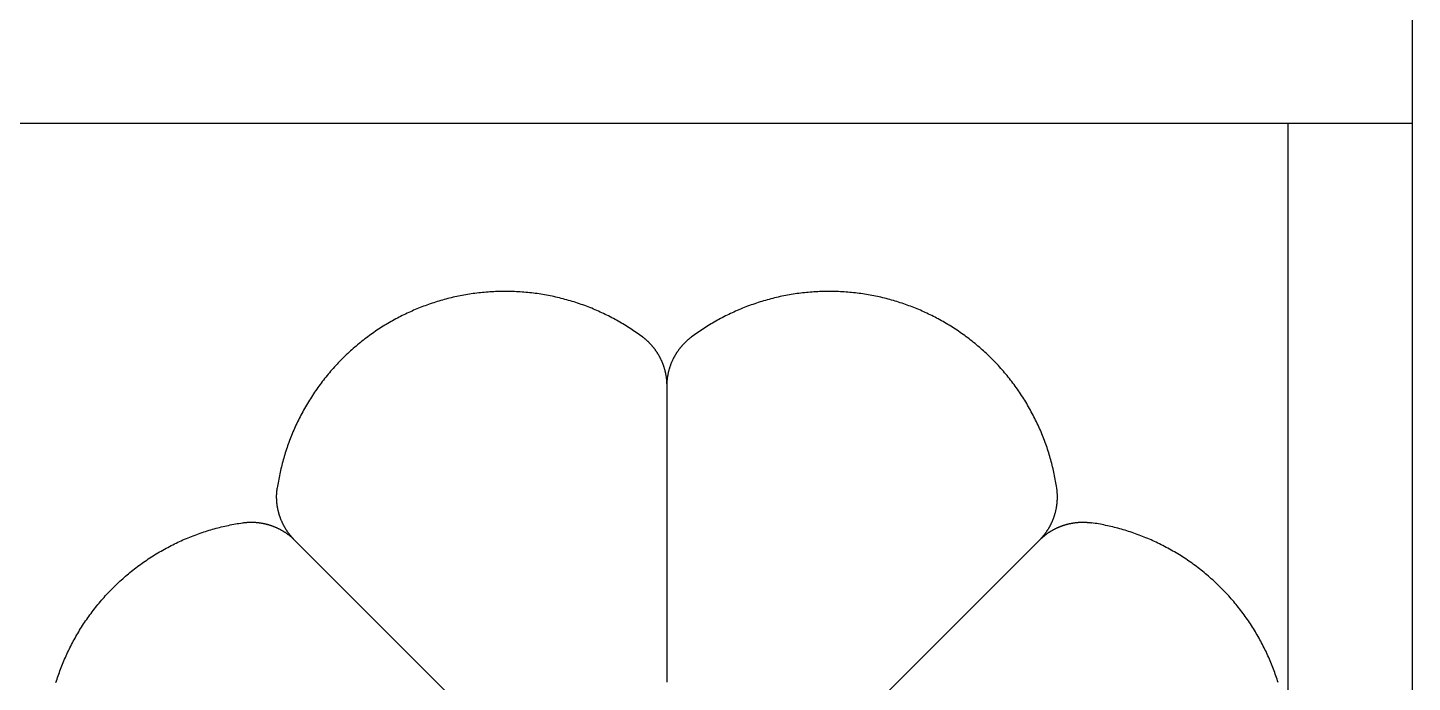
# Model space of a CAD drawing. Extents: x -111 to 2985, y -118 to 122.
# Drawn here: x 109.58 to 115.93, y 112.16 to 115.17 of the extents above; entities that cross this region are included whole.
import ezdxf

# ---------------------------------------------------------------- set-up
doc = ezdxf.new("R2010")
doc.units = 0
doc.layers.add('LAYER_03', color=5, linetype='CONTINUOUS')

msp = doc.modelspace()

# ---------------------------------------------------------------- linework, layer by layer
at = {"layer": 'LAYER_03'}
for points in [[(115.9333, 121.5617), (115.9333, 84.8376)], [(73.9139, 114.7293), (115.9333, 114.7293)], [(115.3644, 110.363), (115.3644, 114.7293)], [(112.5134, 112.1626), (112.5134, 113.5238), (112.5134, 113.5258), (112.5134, 113.5277), (112.5133, 113.5297), (112.5133, 113.5317), (112.5132, 113.5337), (112.5131, 113.5356), (112.5131, 113.5376), (112.513, 113.5396), (112.5128, 113.5416), (112.5127, 113.5436), (112.5125, 113.5456), (112.5124, 113.5476), (112.5122, 113.5496), (112.512, 113.5516), (112.5118, 113.5536), (112.5116, 113.5556), (112.5114, 113.5576), (112.5111, 113.5596), (112.5108, 113.5616), (112.5106, 113.5636), (112.5103, 113.5656), (112.51, 113.5676), (112.5096, 113.5696), (112.5093, 113.5716), (112.5089, 113.5736), (112.5086, 113.5756), (112.5082, 113.5776), (112.5078, 113.5796), (112.5074, 113.5816), (112.5069, 113.5836), (112.5065, 113.5856), (112.506, 113.5876), (112.5056, 113.5896), (112.5051, 113.5916), (112.5046, 113.5935), (112.5041, 113.5955), (112.5035, 113.5975), (112.503, 113.5995), (112.5024, 113.6015), (112.5018, 113.6035), (112.5012, 113.6054), (112.5006, 113.6074), (112.5, 113.6094), (112.4994, 113.6113), (112.4987, 113.6133), (112.4981, 113.6152), (112.4974, 113.6172), (112.4967, 113.6191), (112.496, 113.6211), (112.4952, 113.623), (112.4945, 113.625), (112.4937, 113.6269), (112.493, 113.6288), (112.4922, 113.6307), (112.4914, 113.6327), (112.4906, 113.6346), (112.4898, 113.6365), (112.4889, 113.6384), (112.4881, 113.6402), (112.4872, 113.6421), (112.4863, 113.644), (112.4854, 113.6459), (112.4845, 113.6478), (112.4836, 113.6496), (112.4826, 113.6515), (112.4817, 113.6533), (112.4807, 113.6551), (112.4797, 113.657), (112.4787, 113.6588), (112.4777, 113.6606), (112.4767, 113.6624), (112.4757, 113.6642), (112.4746, 113.666), (112.4736, 113.6678), (112.4725, 113.6696), (112.4714, 113.6713), (112.4703, 113.6731), (112.4692, 113.6748), (112.4681, 113.6766), (112.467, 113.6783), (112.4658, 113.68), (112.4647, 113.6817), (112.4635, 113.6834), (112.4623, 113.6851), (112.4611, 113.6868), (112.4599, 113.6885), (112.4587, 113.6902), (112.4575, 113.6918), (112.4562, 113.6935), (112.455, 113.6951), (112.4537, 113.6967), (112.4524, 113.6983), (112.4511, 113.6999), (112.4498, 113.7015), (112.4485, 113.7031), (112.4472, 113.7047), (112.4459, 113.7062), (112.4446, 113.7078), (112.4432, 113.7093), (112.4419, 113.7108), (112.4405, 113.7124), (112.4391, 113.7139), (112.4377, 113.7153), (112.4363, 113.7168), (112.4349, 113.7183), (112.4335, 113.7197), (112.4321, 113.7212), (112.4307, 113.7226), (112.4292, 113.724), (112.4278, 113.7254), (112.4263, 113.7268), (112.4249, 113.7282), (112.4234, 113.7296), (112.4219, 113.731), (112.4204, 113.7323), (112.4189, 113.7336), (112.4174, 113.735), (112.4159, 113.7363), (112.4144, 113.7376), (112.4129, 113.7388), (112.4113, 113.7401), (112.4098, 113.7414), (112.4083, 113.7426), (112.4067, 113.7438), (112.4052, 113.7451), (112.4036, 113.7463), (112.402, 113.7475), (112.4004, 113.7486), (112.3939, 113.7535), (112.3873, 113.7583), (112.3806, 113.7631), (112.3739, 113.7678), (112.3671, 113.7724), (112.3603, 113.7771), (112.3535, 113.7817), (112.3466, 113.7862), (112.3396, 113.7907), (112.3326, 113.7951), (112.3256, 113.7995), (112.3185, 113.8039), (112.3113, 113.8082), (112.3041, 113.8124), (112.2969, 113.8166), (112.2896, 113.8208), (112.2823, 113.8249), (112.275, 113.8289), (112.2675, 113.8329), (112.2601, 113.8369), (112.2526, 113.8408), (112.2451, 113.8446), (112.2375, 113.8484), (112.2299, 113.8521), (112.2222, 113.8558), (112.2145, 113.8594), (112.2068, 113.8629), (112.199, 113.8664), (112.1912, 113.8699), (112.1834, 113.8732), (112.1755, 113.8765), (112.1676, 113.8798), (112.1596, 113.883), (112.1516, 113.8861), (112.1436, 113.8892), (112.1356, 113.8922), (112.1275, 113.8951), (112.1194, 113.898), (112.1112, 113.9008), (112.103, 113.9036), (112.0948, 113.9063), (112.0866, 113.9089), (112.0784, 113.9115), (112.0701, 113.914), (112.0618, 113.9164), (112.0534, 113.9188), (112.0451, 113.921), (112.0367, 113.9233), (112.0283, 113.9254), (112.0199, 113.9275), (112.0114, 113.9295), (112.0029, 113.9315), (111.9944, 113.9334), (111.9859, 113.9352), (111.9774, 113.9369), (111.9689, 113.9386), (111.9603, 113.9402), (111.9518, 113.9417), (111.9432, 113.9432), (111.9346, 113.9446), (111.926, 113.9459), (111.9173, 113.9472), (111.9087, 113.9484), (111.9001, 113.9495), (111.8914, 113.9505), (111.8828, 113.9515), (111.8741, 113.9524), (111.8654, 113.9532), (111.8567, 113.9539), (111.8481, 113.9546), (111.8394, 113.9552), (111.8307, 113.9558), (111.822, 113.9562), (111.8133, 113.9566), (111.8046, 113.9569), (111.7959, 113.9572), (111.7872, 113.9574), (111.7785, 113.9575), (111.7699, 113.9575), (111.7612, 113.9575), (111.7525, 113.9574), (111.7438, 113.9572), (111.7352, 113.9569), (111.7265, 113.9566), (111.7179, 113.9562), (111.7093, 113.9558), (111.7006, 113.9552), (111.692, 113.9546), (111.6834, 113.954), (111.6748, 113.9532), (111.6663, 113.9524), (111.6577, 113.9515), (111.6492, 113.9506), (111.6406, 113.9496), (111.6321, 113.9485), (111.6236, 113.9473), (111.6152, 113.9461), (111.6067, 113.9448), (111.5983, 113.9435), (111.5899, 113.9421), (111.5815, 113.9406), (111.5731, 113.939), (111.5648, 113.9374), (111.5565, 113.9357), (111.5482, 113.934), (111.5399, 113.9322), (111.5316, 113.9303), (111.5234, 113.9283), (111.5152, 113.9263), (111.5071, 113.9243), (111.499, 113.9222), (111.4909, 113.92), (111.4828, 113.9177), (111.4747, 113.9154), (111.4667, 113.9131), (111.4588, 113.9106), (111.4508, 113.9081), (111.4429, 113.9056), (111.435, 113.903), (111.4272, 113.9004), (111.4194, 113.8976), (111.4116, 113.8949), (111.4039, 113.892), (111.3962, 113.8892), (111.3885, 113.8862), (111.3809, 113.8833), (111.3733, 113.8802), (111.3658, 113.8771), (111.3582, 113.874), (111.3507, 113.8708), (111.3432, 113.8675), (111.3357, 113.8641), (111.3283, 113.8607), (111.3208, 113.8573), (111.3133, 113.8537), (111.3059, 113.8501), (111.2985, 113.8465), (111.2911, 113.8427), (111.2837, 113.8389), (111.2763, 113.8351), (111.269, 113.8311), (111.2616, 113.8271), (111.2543, 113.8231), (111.247, 113.819), (111.2397, 113.8148), (111.2325, 113.8105), (111.2253, 113.8062), (111.218, 113.8019), (111.2109, 113.7974), (111.2037, 113.7929), (111.1966, 113.7883), (111.1895, 113.7837), (111.1824, 113.779), (111.1754, 113.7743), (111.1684, 113.7694), (111.1614, 113.7646), (111.1544, 113.7596), (111.1475, 113.7546), (111.1406, 113.7495), (111.1338, 113.7444), (111.1269, 113.7392), (111.1202, 113.734), (111.1134, 113.7287), (111.1067, 113.7233), (111.1, 113.7179), (111.0934, 113.7124), (111.0868, 113.7068), (111.0802, 113.7012), (111.0737, 113.6956), (111.0673, 113.6898), (111.0608, 113.6841), (111.0544, 113.6782), (111.0481, 113.6723), (111.0418, 113.6664), (111.0355, 113.6604), (111.0293, 113.6543), (111.0232, 113.6482), (111.0171, 113.6421), (111.011, 113.6358), (111.005, 113.6296), (110.999, 113.6233), (110.9931, 113.6169), (110.9872, 113.6105), (110.9814, 113.604), (110.9756, 113.5975), (110.9699, 113.5909), (110.9643, 113.5843), (110.9587, 113.5776), (110.9531, 113.5709), (110.9476, 113.5641), (110.9422, 113.5573), (110.9368, 113.5505), (110.9315, 113.5436), (110.9262, 113.5366), (110.921, 113.5297), (110.9158, 113.5226), (110.9107, 113.5156), (110.9057, 113.5085), (110.9007, 113.5013), (110.8958, 113.4941), (110.891, 113.4869), (110.8862, 113.4796), (110.8814, 113.4723), (110.8768, 113.465), (110.8722, 113.4576), (110.8676, 113.4502), (110.8631, 113.4428), (110.8587, 113.4353), (110.8544, 113.4278), (110.8501, 113.4203), (110.8458, 113.4127), (110.8417, 113.4052), (110.8376, 113.3975), (110.8336, 113.3899), (110.8296, 113.3822), (110.8257, 113.3745), (110.8219, 113.3668), (110.8181, 113.359), (110.8144, 113.3513), (110.8108, 113.3435), (110.8072, 113.3356), (110.8037, 113.3278), (110.8003, 113.3199), (110.7969, 113.3121), (110.7936, 113.3042), (110.7904, 113.2962), (110.7872, 113.2883), (110.7841, 113.2804), (110.7811, 113.2724), (110.7781, 113.2644), (110.7753, 113.2564), (110.7724, 113.2484), (110.7697, 113.2404), (110.767, 113.2324), (110.7644, 113.2243), (110.7618, 113.2163), (110.7593, 113.2082), (110.7569, 113.2002), (110.7546, 113.1921), (110.7523, 113.184), (110.7501, 113.1759), (110.748, 113.1678), (110.7459, 113.1598), (110.7439, 113.1517), (110.7419, 113.1436), (110.7401, 113.1355), (110.7383, 113.1274), (110.7365, 113.1193), (110.7348, 113.1112), (110.7332, 113.1031), (110.7317, 113.095), (110.7302, 113.0869), (110.7288, 113.0789), (110.7275, 113.0708), (110.7262, 113.0627), (110.725, 113.0546)], [(113.2602, 111.8533), (114.2227, 112.8158), (114.2241, 112.8172), (114.2255, 112.8186), (114.2268, 112.82), (114.2282, 112.8214), (114.2296, 112.8229), (114.2309, 112.8243), (114.2322, 112.8258), (114.2336, 112.8273), (114.2349, 112.8288), (114.2362, 112.8303), (114.2375, 112.8318), (114.2388, 112.8333), (114.2401, 112.8349), (114.2414, 112.8364), (114.2426, 112.838), (114.2439, 112.8395), (114.2451, 112.8411), (114.2464, 112.8427), (114.2476, 112.8443), (114.2488, 112.8459), (114.25, 112.8475), (114.2512, 112.8492), (114.2524, 112.8508), (114.2536, 112.8525), (114.2548, 112.8541), (114.2559, 112.8558), (114.257, 112.8575), (114.2582, 112.8592), (114.2593, 112.8609), (114.2604, 112.8626), (114.2615, 112.8643), (114.2626, 112.8661), (114.2637, 112.8678), (114.2647, 112.8696), (114.2658, 112.8713), (114.2668, 112.8731), (114.2678, 112.8749), (114.2689, 112.8767), (114.2699, 112.8785), (114.2709, 112.8803), (114.2718, 112.8821), (114.2728, 112.8839), (114.2737, 112.8858), (114.2747, 112.8876), (114.2756, 112.8894), (114.2765, 112.8913), (114.2774, 112.8932), (114.2783, 112.895), (114.2792, 112.8969), (114.28, 112.8988), (114.2809, 112.9007), (114.2817, 112.9026), (114.2825, 112.9045), (114.2833, 112.9064), (114.2841, 112.9083), (114.2849, 112.9102), (114.2856, 112.9122), (114.2864, 112.9141), (114.2871, 112.916), (114.2878, 112.918), (114.2885, 112.9199), (114.2892, 112.9219), (114.2899, 112.9239), (114.2906, 112.9258), (114.2912, 112.9278), (114.2918, 112.9298), (114.2925, 112.9318), (114.2931, 112.9338), (114.2937, 112.9357), (114.2942, 112.9377), (114.2948, 112.9397), (114.2953, 112.9417), (114.2959, 112.9437), (114.2964, 112.9458), (114.2969, 112.9478), (114.2973, 112.9498), (114.2978, 112.9518), (114.2983, 112.9538), (114.2987, 112.9558), (114.2991, 112.9579), (114.2995, 112.9599), (114.2999, 112.9619), (114.3003, 112.964), (114.3007, 112.966), (114.301, 112.968), (114.3013, 112.9701), (114.3016, 112.9721), (114.3019, 112.9741), (114.3022, 112.9762), (114.3025, 112.9782), (114.3028, 112.9803), (114.303, 112.9823), (114.3032, 112.9844), (114.3034, 112.9864), (114.3036, 112.9884), (114.3038, 112.9905), (114.304, 112.9925), (114.3041, 112.9946), (114.3043, 112.9966), (114.3044, 112.9986), (114.3045, 113.0007), (114.3046, 113.0027), (114.3046, 113.0047), (114.3047, 113.0068), (114.3047, 113.0088), (114.3048, 113.0108), (114.3048, 113.0128), (114.3048, 113.0149), (114.3048, 113.0169), (114.3047, 113.0189), (114.3047, 113.0209), (114.3046, 113.0229), (114.3046, 113.025), (114.3045, 113.027), (114.3044, 113.029), (114.3043, 113.031), (114.3041, 113.033), (114.304, 113.035), (114.3038, 113.0369), (114.3037, 113.0389), (114.3035, 113.0409), (114.3033, 113.0429), (114.3031, 113.0449), (114.3029, 113.0468), (114.3026, 113.0488), (114.3024, 113.0507), (114.3021, 113.0527), (114.3018, 113.0546), (114.3006, 113.0627), (114.2993, 113.0708), (114.298, 113.0789), (114.2966, 113.0869), (114.2951, 113.095), (114.2936, 113.1031), (114.292, 113.1112), (114.2903, 113.1193), (114.2885, 113.1274), (114.2867, 113.1355), (114.2849, 113.1436), (114.2829, 113.1517), (114.2809, 113.1598), (114.2788, 113.1678), (114.2767, 113.1759), (114.2745, 113.184), (114.2722, 113.1921), (114.2699, 113.2002), (114.2674, 113.2082), (114.265, 113.2163), (114.2624, 113.2243), (114.2598, 113.2324), (114.2571, 113.2404), (114.2544, 113.2484), (114.2515, 113.2564), (114.2487, 113.2644), (114.2457, 113.2724), (114.2427, 113.2804), (114.2396, 113.2883), (114.2364, 113.2962), (114.2332, 113.3042), (114.2299, 113.3121), (114.2265, 113.3199), (114.2231, 113.3278), (114.2196, 113.3356), (114.216, 113.3435), (114.2124, 113.3513), (114.2087, 113.359), (114.2049, 113.3668), (114.2011, 113.3745), (114.1972, 113.3822), (114.1932, 113.3899), (114.1892, 113.3975), (114.1851, 113.4052), (114.181, 113.4127), (114.1767, 113.4203), (114.1724, 113.4278), (114.1681, 113.4353), (114.1637, 113.4428), (114.1592, 113.4502), (114.1546, 113.4576), (114.15, 113.465), (114.1454, 113.4723), (114.1406, 113.4796), (114.1358, 113.4869), (114.131, 113.4941), (114.1261, 113.5013), (114.1211, 113.5085), (114.1161, 113.5156), (114.111, 113.5226), (114.1058, 113.5297), (114.1006, 113.5366), (114.0953, 113.5436), (114.09, 113.5505), (114.0846, 113.5573), (114.0792, 113.5641), (114.0737, 113.5709), (114.0681, 113.5776), (114.0625, 113.5843), (114.0569, 113.5909), (114.0512, 113.5975), (114.0454, 113.604), (114.0396, 113.6105), (114.0337, 113.6169), (114.0278, 113.6233), (114.0218, 113.6296), (114.0158, 113.6358), (114.0097, 113.6421), (114.0036, 113.6482), (113.9975, 113.6543), (113.9913, 113.6604), (113.985, 113.6664), (113.9787, 113.6723), (113.9724, 113.6782), (113.966, 113.6841), (113.9595, 113.6898), (113.9531, 113.6956), (113.9466, 113.7012), (113.94, 113.7068), (113.9334, 113.7124), (113.9268, 113.7179), (113.9201, 113.7233), (113.9134, 113.7287), (113.9066, 113.734), (113.8999, 113.7392), (113.893, 113.7444), (113.8862, 113.7495), (113.8793, 113.7546), (113.8724, 113.7596), (113.8654, 113.7646), (113.8584, 113.7694), (113.8514, 113.7743), (113.8444, 113.779), (113.8373, 113.7837), (113.8302, 113.7883), (113.8231, 113.7929), (113.8159, 113.7974), (113.8087, 113.8019), (113.8015, 113.8062), (113.7943, 113.8105), (113.7871, 113.8148), (113.7798, 113.819), (113.7725, 113.8231), (113.7652, 113.8271), (113.7578, 113.8311), (113.7505, 113.8351), (113.7431, 113.8389), (113.7357, 113.8427), (113.7283, 113.8465), (113.7209, 113.8501), (113.7135, 113.8537), (113.706, 113.8573), (113.6985, 113.8607), (113.6911, 113.8641), (113.6836, 113.8675), (113.6761, 113.8708), (113.6686, 113.874), (113.661, 113.8771), (113.6535, 113.8802), (113.6459, 113.8833), (113.6383, 113.8862), (113.6306, 113.8892), (113.6229, 113.892), (113.6152, 113.8949), (113.6074, 113.8976), (113.5996, 113.9004), (113.5918, 113.903), (113.5839, 113.9056), (113.576, 113.9081), (113.568, 113.9106), (113.5601, 113.9131), (113.5521, 113.9154), (113.544, 113.9177), (113.5359, 113.92), (113.5278, 113.9222), (113.5197, 113.9243), (113.5116, 113.9263), (113.5034, 113.9283), (113.4951, 113.9303), (113.4869, 113.9322), (113.4786, 113.934), (113.4703, 113.9357), (113.462, 113.9374), (113.4537, 113.939), (113.4453, 113.9406), (113.4369, 113.9421), (113.4285, 113.9435), (113.4201, 113.9448), (113.4116, 113.9461), (113.4032, 113.9473), (113.3947, 113.9485), (113.3862, 113.9496), (113.3776, 113.9506), (113.3691, 113.9515), (113.3605, 113.9524), (113.352, 113.9532), (113.3434, 113.954), (113.3348, 113.9546), (113.3262, 113.9552), (113.3175, 113.9558), (113.3089, 113.9562), (113.3003, 113.9566), (113.2916, 113.9569), (113.283, 113.9572), (113.2743, 113.9574), (113.2656, 113.9575), (113.2569, 113.9575), (113.2483, 113.9575), (113.2396, 113.9574), (113.2309, 113.9572), (113.2222, 113.9569), (113.2135, 113.9566), (113.2048, 113.9562), (113.1961, 113.9558), (113.1874, 113.9552), (113.1787, 113.9546), (113.1701, 113.9539), (113.1614, 113.9532), (113.1527, 113.9524), (113.144, 113.9515), (113.1354, 113.9505), (113.1267, 113.9495), (113.1181, 113.9484), (113.1095, 113.9472), (113.1008, 113.9459), (113.0922, 113.9446), (113.0836, 113.9432), (113.075, 113.9417), (113.0665, 113.9402), (113.0579, 113.9386), (113.0494, 113.9369), (113.0409, 113.9352), (113.0323, 113.9334), (113.0239, 113.9315), (113.0154, 113.9295), (113.0069, 113.9275), (112.9985, 113.9254), (112.9901, 113.9233), (112.9817, 113.921), (112.9734, 113.9188), (112.965, 113.9164), (112.9567, 113.914), (112.9484, 113.9115), (112.9402, 113.9089), (112.932, 113.9063), (112.9237, 113.9036), (112.9156, 113.9008), (112.9074, 113.898), (112.8993, 113.8951), (112.8912, 113.8922), (112.8832, 113.8892), (112.8752, 113.8861), (112.8672, 113.883), (112.8592, 113.8798), (112.8513, 113.8765), (112.8434, 113.8732), (112.8356, 113.8699), (112.8278, 113.8664), (112.82, 113.8629), (112.8123, 113.8594), (112.8046, 113.8558), (112.7969, 113.8521), (112.7893, 113.8484), (112.7817, 113.8446), (112.7742, 113.8408), (112.7667, 113.8369), (112.7593, 113.8329), (112.7518, 113.8289), (112.7445, 113.8249), (112.7372, 113.8208), (112.7299, 113.8166), (112.7227, 113.8124), (112.7155, 113.8082), (112.7083, 113.8039), (112.7012, 113.7995), (112.6942, 113.7951), (112.6872, 113.7907), (112.6802, 113.7862), (112.6733, 113.7817), (112.6665, 113.7771), (112.6597, 113.7724), (112.6529, 113.7678), (112.6462, 113.7631), (112.6395, 113.7583), (112.6329, 113.7535), (112.6263, 113.7486)], [(112.5134, 113.5238), (112.5134, 113.5258), (112.5134, 113.5277), (112.5135, 113.5297), (112.5135, 113.5317), (112.5136, 113.5337), (112.5136, 113.5356), (112.5137, 113.5376), (112.5138, 113.5396), (112.514, 113.5416), (112.5141, 113.5436), (112.5142, 113.5456), (112.5144, 113.5476), (112.5146, 113.5496), (112.5148, 113.5516), (112.515, 113.5536), (112.5152, 113.5556), (112.5154, 113.5576), (112.5157, 113.5596), (112.516, 113.5616), (112.5162, 113.5636), (112.5165, 113.5656), (112.5168, 113.5676), (112.5172, 113.5696), (112.5175, 113.5716), (112.5179, 113.5736), (112.5182, 113.5756), (112.5186, 113.5776), (112.519, 113.5796), (112.5194, 113.5816), (112.5198, 113.5836), (112.5203, 113.5856), (112.5208, 113.5876), (112.5212, 113.5896), (112.5217, 113.5916), (112.5222, 113.5935), (112.5227, 113.5955), (112.5233, 113.5975), (112.5238, 113.5995), (112.5244, 113.6015), (112.525, 113.6035), (112.5256, 113.6054), (112.5262, 113.6074), (112.5268, 113.6094), (112.5274, 113.6113), (112.5281, 113.6133), (112.5287, 113.6152), (112.5294, 113.6172), (112.5301, 113.6191), (112.5308, 113.6211), (112.5316, 113.623), (112.5323, 113.625), (112.533, 113.6269), (112.5338, 113.6288), (112.5346, 113.6307), (112.5354, 113.6327), (112.5362, 113.6346), (112.537, 113.6365), (112.5379, 113.6384), (112.5387, 113.6402), (112.5396, 113.6421), (112.5405, 113.644), (112.5414, 113.6459), (112.5423, 113.6478), (112.5432, 113.6496), (112.5442, 113.6515), (112.5451, 113.6533), (112.5461, 113.6551), (112.5471, 113.657), (112.5481, 113.6588), (112.5491, 113.6606), (112.5501, 113.6624), (112.5511, 113.6642), (112.5522, 113.666), (112.5532, 113.6678), (112.5543, 113.6696), (112.5554, 113.6713), (112.5565, 113.6731), (112.5576, 113.6748), (112.5587, 113.6766), (112.5598, 113.6783), (112.561, 113.68), (112.5621, 113.6817), (112.5633, 113.6834), (112.5645, 113.6851), (112.5657, 113.6868), (112.5669, 113.6885), (112.5681, 113.6902), (112.5693, 113.6918), (112.5706, 113.6935), (112.5718, 113.6951), (112.5731, 113.6967), (112.5744, 113.6983), (112.5757, 113.6999), (112.577, 113.7015), (112.5783, 113.7031), (112.5796, 113.7047), (112.5809, 113.7062), (112.5822, 113.7078), (112.5836, 113.7093), (112.5849, 113.7108), (112.5863, 113.7124), (112.5877, 113.7139), (112.5891, 113.7153), (112.5905, 113.7168), (112.5919, 113.7183), (112.5933, 113.7197), (112.5947, 113.7212), (112.5961, 113.7226), (112.5976, 113.724), (112.599, 113.7254), (112.6005, 113.7268), (112.6019, 113.7282), (112.6034, 113.7296), (112.6049, 113.731), (112.6064, 113.7323), (112.6079, 113.7336), (112.6094, 113.735), (112.6109, 113.7363), (112.6124, 113.7376), (112.6139, 113.7388), (112.6155, 113.7401), (112.617, 113.7414), (112.6185, 113.7426), (112.6201, 113.7438), (112.6216, 113.7451), (112.6232, 113.7463), (112.6248, 113.7475), (112.6263, 113.7486)], [(110.8041, 112.8158), (110.8027, 112.8172), (110.8013, 112.8186), (110.8, 112.82), (110.7986, 112.8214), (110.7972, 112.8229), (110.7959, 112.8243), (110.7946, 112.8258), (110.7932, 112.8273), (110.7919, 112.8288), (110.7906, 112.8303), (110.7893, 112.8318), (110.788, 112.8333), (110.7867, 112.8349), (110.7854, 112.8364), (110.7842, 112.838), (110.7829, 112.8395), (110.7817, 112.8411), (110.7804, 112.8427), (110.7792, 112.8443), (110.778, 112.8459), (110.7768, 112.8475), (110.7756, 112.8492), (110.7744, 112.8508), (110.7732, 112.8525), (110.772, 112.8541), (110.7709, 112.8558), (110.7697, 112.8575), (110.7686, 112.8592), (110.7675, 112.8609), (110.7664, 112.8626), (110.7653, 112.8643), (110.7642, 112.8661), (110.7631, 112.8678), (110.7621, 112.8696), (110.761, 112.8713), (110.76, 112.8731), (110.7589, 112.8749), (110.7579, 112.8767), (110.7569, 112.8785), (110.7559, 112.8803), (110.755, 112.8821), (110.754, 112.8839), (110.7531, 112.8858), (110.7521, 112.8876), (110.7512, 112.8894), (110.7503, 112.8913), (110.7494, 112.8932), (110.7485, 112.895), (110.7476, 112.8969), (110.7468, 112.8988), (110.7459, 112.9007), (110.7451, 112.9026), (110.7443, 112.9045), (110.7435, 112.9064), (110.7427, 112.9083), (110.7419, 112.9102), (110.7411, 112.9122), (110.7404, 112.9141), (110.7397, 112.916), (110.739, 112.918), (110.7382, 112.9199), (110.7376, 112.9219), (110.7369, 112.9239), (110.7362, 112.9258), (110.7356, 112.9278), (110.7349, 112.9298), (110.7343, 112.9318), (110.7337, 112.9338), (110.7331, 112.9357), (110.7326, 112.9377), (110.732, 112.9397), (110.7315, 112.9417), (110.7309, 112.9437), (110.7304, 112.9458), (110.7299, 112.9478), (110.7295, 112.9498), (110.729, 112.9518), (110.7285, 112.9538), (110.7281, 112.9558), (110.7277, 112.9579), (110.7273, 112.9599), (110.7269, 112.9619), (110.7265, 112.964), (110.7261, 112.966), (110.7258, 112.968), (110.7255, 112.9701), (110.7251, 112.9721), (110.7248, 112.9741), (110.7246, 112.9762), (110.7243, 112.9782), (110.724, 112.9803), (110.7238, 112.9823), (110.7236, 112.9844), (110.7234, 112.9864), (110.7232, 112.9884), (110.723, 112.9905), (110.7228, 112.9925), (110.7227, 112.9946), (110.7225, 112.9966), (110.7224, 112.9986), (110.7223, 113.0007), (110.7222, 113.0027), (110.7222, 113.0047), (110.7221, 113.0068), (110.7221, 113.0088), (110.722, 113.0108), (110.722, 113.0128), (110.722, 113.0149), (110.722, 113.0169), (110.722, 113.0189), (110.7221, 113.0209), (110.7221, 113.0229), (110.7222, 113.025), (110.7223, 113.027), (110.7224, 113.029), (110.7225, 113.031), (110.7227, 113.033), (110.7228, 113.035), (110.7229, 113.0369), (110.7231, 113.0389), (110.7233, 113.0409), (110.7235, 113.0429), (110.7237, 113.0449), (110.7239, 113.0468), (110.7242, 113.0488), (110.7244, 113.0507), (110.7247, 113.0527), (110.725, 113.0546)], [(109.7092, 112.1611), (109.7117, 112.1691), (109.7143, 112.177), (109.7169, 112.1849), (109.7195, 112.1927), (109.7222, 112.2005), (109.725, 112.2083), (109.7278, 112.216), (109.7307, 112.2237), (109.7336, 112.2314), (109.7366, 112.239), (109.7397, 112.2466), (109.7428, 112.2541), (109.7459, 112.2616), (109.7491, 112.2692), (109.7524, 112.2767), (109.7557, 112.2841), (109.7592, 112.2916), (109.7626, 112.2991), (109.7662, 112.3065), (109.7698, 112.314), (109.7734, 112.3214), (109.7772, 112.3288), (109.781, 112.3362), (109.7848, 112.3436), (109.7887, 112.3509), (109.7927, 112.3583), (109.7968, 112.3656), (109.8009, 112.3729), (109.8051, 112.3801), (109.8093, 112.3874), (109.8137, 112.3946), (109.818, 112.4018), (109.8225, 112.409), (109.827, 112.4162), (109.8315, 112.4233), (109.8362, 112.4304), (109.8409, 112.4375), (109.8456, 112.4445), (109.8504, 112.4515), (109.8553, 112.4585), (109.8603, 112.4655), (109.8653, 112.4724), (109.8703, 112.4793), (109.8755, 112.4861), (109.8806, 112.4929), (109.8859, 112.4997), (109.8912, 112.5065), (109.8966, 112.5132), (109.902, 112.5198), (109.9075, 112.5265), (109.913, 112.5331), (109.9187, 112.5396), (109.9243, 112.5461), (109.93, 112.5526), (109.9358, 112.5591), (109.9416, 112.5654), (109.9475, 112.5718), (109.9535, 112.5781), (109.9595, 112.5843), (109.9655, 112.5905), (109.9717, 112.5967), (109.9778, 112.6028), (109.984, 112.6089), (109.9903, 112.6149), (109.9966, 112.6209), (110.003, 112.6268), (110.0094, 112.6327), (110.0159, 112.6385), (110.0224, 112.6442), (110.029, 112.65), (110.0356, 112.6556), (110.0423, 112.6612), (110.049, 112.6668), (110.0558, 112.6723), (110.0626, 112.6777), (110.0694, 112.6831), (110.0763, 112.6884), (110.0832, 112.6937), (110.0902, 112.6989), (110.0973, 112.704), (110.1043, 112.7091), (110.1114, 112.7142), (110.1186, 112.7191), (110.1258, 112.7241), (110.133, 112.7289), (110.1402, 112.7337), (110.1475, 112.7384), (110.1549, 112.7431), (110.1622, 112.7477), (110.1696, 112.7523), (110.1771, 112.7567), (110.1845, 112.7612), (110.192, 112.7655), (110.1996, 112.7698), (110.2071, 112.774), (110.2147, 112.7782), (110.2223, 112.7823), (110.23, 112.7863), (110.2377, 112.7903), (110.2454, 112.7942), (110.2531, 112.798), (110.2609, 112.8018), (110.2686, 112.8055), (110.2764, 112.8091), (110.2842, 112.8127), (110.2921, 112.8162), (110.2999, 112.8196), (110.3078, 112.823), (110.3157, 112.8263), (110.3236, 112.8295), (110.3316, 112.8327), (110.3395, 112.8358), (110.3475, 112.8388), (110.3555, 112.8417), (110.3635, 112.8446), (110.3715, 112.8474), (110.3795, 112.8502), (110.3875, 112.8529), (110.3956, 112.8555), (110.4036, 112.858), (110.4117, 112.8605), (110.4197, 112.8629), (110.4278, 112.8653), (110.4359, 112.8676), (110.4439, 112.8698), (110.452, 112.8719), (110.4601, 112.874), (110.4682, 112.876), (110.4763, 112.8779), (110.4844, 112.8798), (110.4925, 112.8816), (110.5006, 112.8834), (110.5087, 112.885), (110.5168, 112.8866), (110.5249, 112.8882), (110.5329, 112.8897), (110.541, 112.8911), (110.5491, 112.8924), (110.5572, 112.8937), (110.5652, 112.8949), (110.5672, 112.8952), (110.5691, 112.8955), (110.5711, 112.8957), (110.5731, 112.8959), (110.575, 112.8962), (110.577, 112.8964), (110.579, 112.8966), (110.581, 112.8968), (110.5829, 112.8969), (110.5849, 112.8971), (110.5869, 112.8972), (110.5889, 112.8974), (110.5909, 112.8975), (110.5929, 112.8976), (110.5949, 112.8977), (110.5969, 112.8977), (110.599, 112.8978), (110.601, 112.8978), (110.603, 112.8979), (110.605, 112.8979), (110.607, 112.8979), (110.6091, 112.8979), (110.6111, 112.8978), (110.6131, 112.8978), (110.6151, 112.8977), (110.6172, 112.8976), (110.6192, 112.8976), (110.6213, 112.8975), (110.6233, 112.8973), (110.6253, 112.8972), (110.6274, 112.8971), (110.6294, 112.8969), (110.6314, 112.8967), (110.6335, 112.8965), (110.6355, 112.8963), (110.6376, 112.8961), (110.6396, 112.8958), (110.6417, 112.8956), (110.6437, 112.8953), (110.6457, 112.895), (110.6478, 112.8947), (110.6498, 112.8944), (110.6518, 112.8941), (110.6539, 112.8937), (110.6559, 112.8934), (110.6579, 112.893), (110.66, 112.8926), (110.662, 112.8922), (110.664, 112.8918), (110.6661, 112.8913), (110.6681, 112.8909), (110.6701, 112.8904), (110.6721, 112.8899), (110.6741, 112.8894), (110.6761, 112.8889), (110.6781, 112.8884), (110.6801, 112.8879), (110.6821, 112.8873), (110.6841, 112.8867), (110.6861, 112.8861), (110.6881, 112.8855), (110.6901, 112.8849), (110.6921, 112.8843), (110.694, 112.8837), (110.696, 112.883), (110.698, 112.8823), (110.6999, 112.8816), (110.7019, 112.8809), (110.7038, 112.8802), (110.7058, 112.8795), (110.7077, 112.8787), (110.7096, 112.878), (110.7116, 112.8772), (110.7135, 112.8764), (110.7154, 112.8756), (110.7173, 112.8748), (110.7192, 112.874), (110.7211, 112.8731), (110.723, 112.8723), (110.7249, 112.8714), (110.7267, 112.8705), (110.7286, 112.8696), (110.7304, 112.8687), (110.7323, 112.8678), (110.7341, 112.8668), (110.736, 112.8659), (110.7378, 112.8649), (110.7396, 112.8639), (110.7414, 112.8629), (110.7432, 112.8619), (110.745, 112.8609), (110.7468, 112.8599), (110.7485, 112.8589), (110.7503, 112.8578), (110.7521, 112.8568), (110.7538, 112.8557), (110.7555, 112.8546), (110.7573, 112.8535), (110.759, 112.8524), (110.7607, 112.8513), (110.7624, 112.8501), (110.7641, 112.849), (110.7657, 112.8478), (110.7674, 112.8467), (110.7691, 112.8455), (110.7707, 112.8443), (110.7723, 112.8431), (110.774, 112.8419), (110.7756, 112.8407), (110.7772, 112.8395), (110.7788, 112.8382), (110.7804, 112.837), (110.7819, 112.8357), (110.7835, 112.8344), (110.785, 112.8332), (110.7866, 112.8319), (110.7881, 112.8306), (110.7896, 112.8293), (110.7911, 112.828), (110.7926, 112.8267), (110.7941, 112.8253), (110.7955, 112.824), (110.797, 112.8226), (110.7984, 112.8213), (110.7999, 112.8199), (110.8013, 112.8185), (110.8027, 112.8172), (110.8041, 112.8158), (111.7666, 111.8533)], [(114.2227, 112.8158), (114.2241, 112.8172), (114.2255, 112.8185), (114.2269, 112.8199), (114.2284, 112.8213), (114.2298, 112.8226), (114.2313, 112.824), (114.2327, 112.8253), (114.2342, 112.8267), (114.2357, 112.828), (114.2372, 112.8293), (114.2387, 112.8306), (114.2402, 112.8319), (114.2418, 112.8332), (114.2433, 112.8344), (114.2449, 112.8357), (114.2464, 112.837), (114.248, 112.8382), (114.2496, 112.8395), (114.2512, 112.8407), (114.2528, 112.8419), (114.2545, 112.8431), (114.2561, 112.8443), (114.2577, 112.8455), (114.2594, 112.8467), (114.2611, 112.8478), (114.2627, 112.849), (114.2644, 112.8501), (114.2661, 112.8513), (114.2678, 112.8524), (114.2695, 112.8535), (114.2713, 112.8546), (114.273, 112.8557), (114.2747, 112.8568), (114.2765, 112.8578), (114.2783, 112.8589), (114.28, 112.8599), (114.2818, 112.8609), (114.2836, 112.8619), (114.2854, 112.8629), (114.2872, 112.8639), (114.289, 112.8649), (114.2908, 112.8659), (114.2927, 112.8668), (114.2945, 112.8678), (114.2964, 112.8687), (114.2982, 112.8696), (114.3001, 112.8705), (114.3019, 112.8714), (114.3038, 112.8723), (114.3057, 112.8731), (114.3076, 112.874), (114.3095, 112.8748), (114.3114, 112.8756), (114.3133, 112.8764), (114.3152, 112.8772), (114.3172, 112.878), (114.3191, 112.8787), (114.321, 112.8795), (114.323, 112.8802), (114.3249, 112.8809), (114.3269, 112.8816), (114.3288, 112.8823), (114.3308, 112.883), (114.3328, 112.8837), (114.3347, 112.8843), (114.3367, 112.8849), (114.3387, 112.8855), (114.3407, 112.8861), (114.3427, 112.8867), (114.3447, 112.8873), (114.3467, 112.8879), (114.3487, 112.8884), (114.3507, 112.8889), (114.3527, 112.8894), (114.3547, 112.8899), (114.3567, 112.8904), (114.3587, 112.8909), (114.3607, 112.8913), (114.3628, 112.8918), (114.3648, 112.8922), (114.3668, 112.8926), (114.3689, 112.893), (114.3709, 112.8934), (114.3729, 112.8937), (114.375, 112.8941), (114.377, 112.8944), (114.379, 112.8947), (114.3811, 112.895), (114.3831, 112.8953), (114.3851, 112.8956), (114.3872, 112.8958), (114.3892, 112.8961), (114.3913, 112.8963), (114.3933, 112.8965), (114.3953, 112.8967), (114.3974, 112.8969), (114.3994, 112.8971), (114.4015, 112.8972), (114.4035, 112.8973), (114.4055, 112.8975), (114.4076, 112.8976), (114.4096, 112.8976), (114.4117, 112.8977), (114.4137, 112.8978), (114.4157, 112.8978), (114.4177, 112.8979), (114.4198, 112.8979), (114.4218, 112.8979), (114.4238, 112.8979), (114.4258, 112.8978), (114.4278, 112.8978), (114.4299, 112.8977), (114.4319, 112.8977), (114.4339, 112.8976), (114.4359, 112.8975), (114.4379, 112.8974), (114.4399, 112.8972), (114.4419, 112.8971), (114.4439, 112.8969), (114.4458, 112.8968), (114.4478, 112.8966), (114.4498, 112.8964), (114.4518, 112.8962), (114.4537, 112.8959), (114.4557, 112.8957), (114.4577, 112.8955), (114.4596, 112.8952), (114.4616, 112.8949)], [(115.3175, 112.1611), (115.3151, 112.1691), (115.3125, 112.177), (115.3099, 112.1849), (115.3073, 112.1927), (115.3046, 112.2005), (115.3018, 112.2083), (115.299, 112.216), (115.2961, 112.2237), (115.2932, 112.2314), (115.2902, 112.239), (115.2871, 112.2466), (115.284, 112.2541), (115.2809, 112.2616), (115.2777, 112.2692), (115.2744, 112.2767), (115.2711, 112.2841), (115.2676, 112.2916), (115.2642, 112.2991), (115.2606, 112.3065), (115.257, 112.314), (115.2534, 112.3214), (115.2496, 112.3288), (115.2458, 112.3362), (115.242, 112.3436), (115.2381, 112.3509), (115.2341, 112.3583), (115.23, 112.3656), (115.2259, 112.3729), (115.2217, 112.3801), (115.2175, 112.3874), (115.2131, 112.3946), (115.2088, 112.4018), (115.2043, 112.409), (115.1998, 112.4162), (115.1953, 112.4233), (115.1906, 112.4304), (115.1859, 112.4375), (115.1812, 112.4445), (115.1764, 112.4515), (115.1715, 112.4585), (115.1665, 112.4655), (115.1615, 112.4724), (115.1565, 112.4793), (115.1513, 112.4861), (115.1461, 112.4929), (115.1409, 112.4997), (115.1356, 112.5065), (115.1302, 112.5132), (115.1248, 112.5198), (115.1193, 112.5265), (115.1138, 112.5331), (115.1081, 112.5396), (115.1025, 112.5461), (115.0968, 112.5526), (115.091, 112.5591), (115.0851, 112.5654), (115.0793, 112.5718), (115.0733, 112.5781), (115.0673, 112.5843), (115.0613, 112.5905), (115.0551, 112.5967), (115.049, 112.6028), (115.0428, 112.6089), (115.0365, 112.6149), (115.0302, 112.6209), (115.0238, 112.6268), (115.0174, 112.6327), (115.0109, 112.6385), (115.0044, 112.6442), (114.9978, 112.65), (114.9912, 112.6556), (114.9845, 112.6612), (114.9778, 112.6668), (114.971, 112.6723), (114.9642, 112.6777), (114.9574, 112.6831), (114.9505, 112.6884), (114.9436, 112.6937), (114.9366, 112.6989), (114.9295, 112.704), (114.9225, 112.7091), (114.9154, 112.7142), (114.9082, 112.7191), (114.901, 112.7241), (114.8938, 112.7289), (114.8866, 112.7337), (114.8793, 112.7384), (114.8719, 112.7431), (114.8646, 112.7477), (114.8572, 112.7523), (114.8497, 112.7567), (114.8423, 112.7612), (114.8348, 112.7655), (114.8272, 112.7698), (114.8197, 112.774), (114.8121, 112.7782), (114.8044, 112.7823), (114.7968, 112.7863), (114.7891, 112.7903), (114.7814, 112.7942), (114.7737, 112.798), (114.7659, 112.8018), (114.7582, 112.8055), (114.7504, 112.8091), (114.7426, 112.8127), (114.7347, 112.8162), (114.7268, 112.8196), (114.719, 112.823), (114.7111, 112.8263), (114.7032, 112.8295), (114.6952, 112.8327), (114.6873, 112.8358), (114.6793, 112.8388), (114.6713, 112.8417), (114.6633, 112.8446), (114.6553, 112.8474), (114.6473, 112.8502), (114.6393, 112.8529), (114.6312, 112.8555), (114.6232, 112.858), (114.6151, 112.8605), (114.6071, 112.8629), (114.599, 112.8653), (114.5909, 112.8676), (114.5828, 112.8698), (114.5748, 112.8719), (114.5667, 112.874), (114.5586, 112.876), (114.5505, 112.8779), (114.5424, 112.8798), (114.5343, 112.8816), (114.5262, 112.8834), (114.5181, 112.885), (114.51, 112.8866), (114.5019, 112.8882), (114.4938, 112.8897), (114.4858, 112.8911), (114.4777, 112.8924), (114.4696, 112.8937), (114.4616, 112.8949)]]:
    msp.add_lwpolyline(points, dxfattribs=at)

doc.saveas('drawing.dxf')
